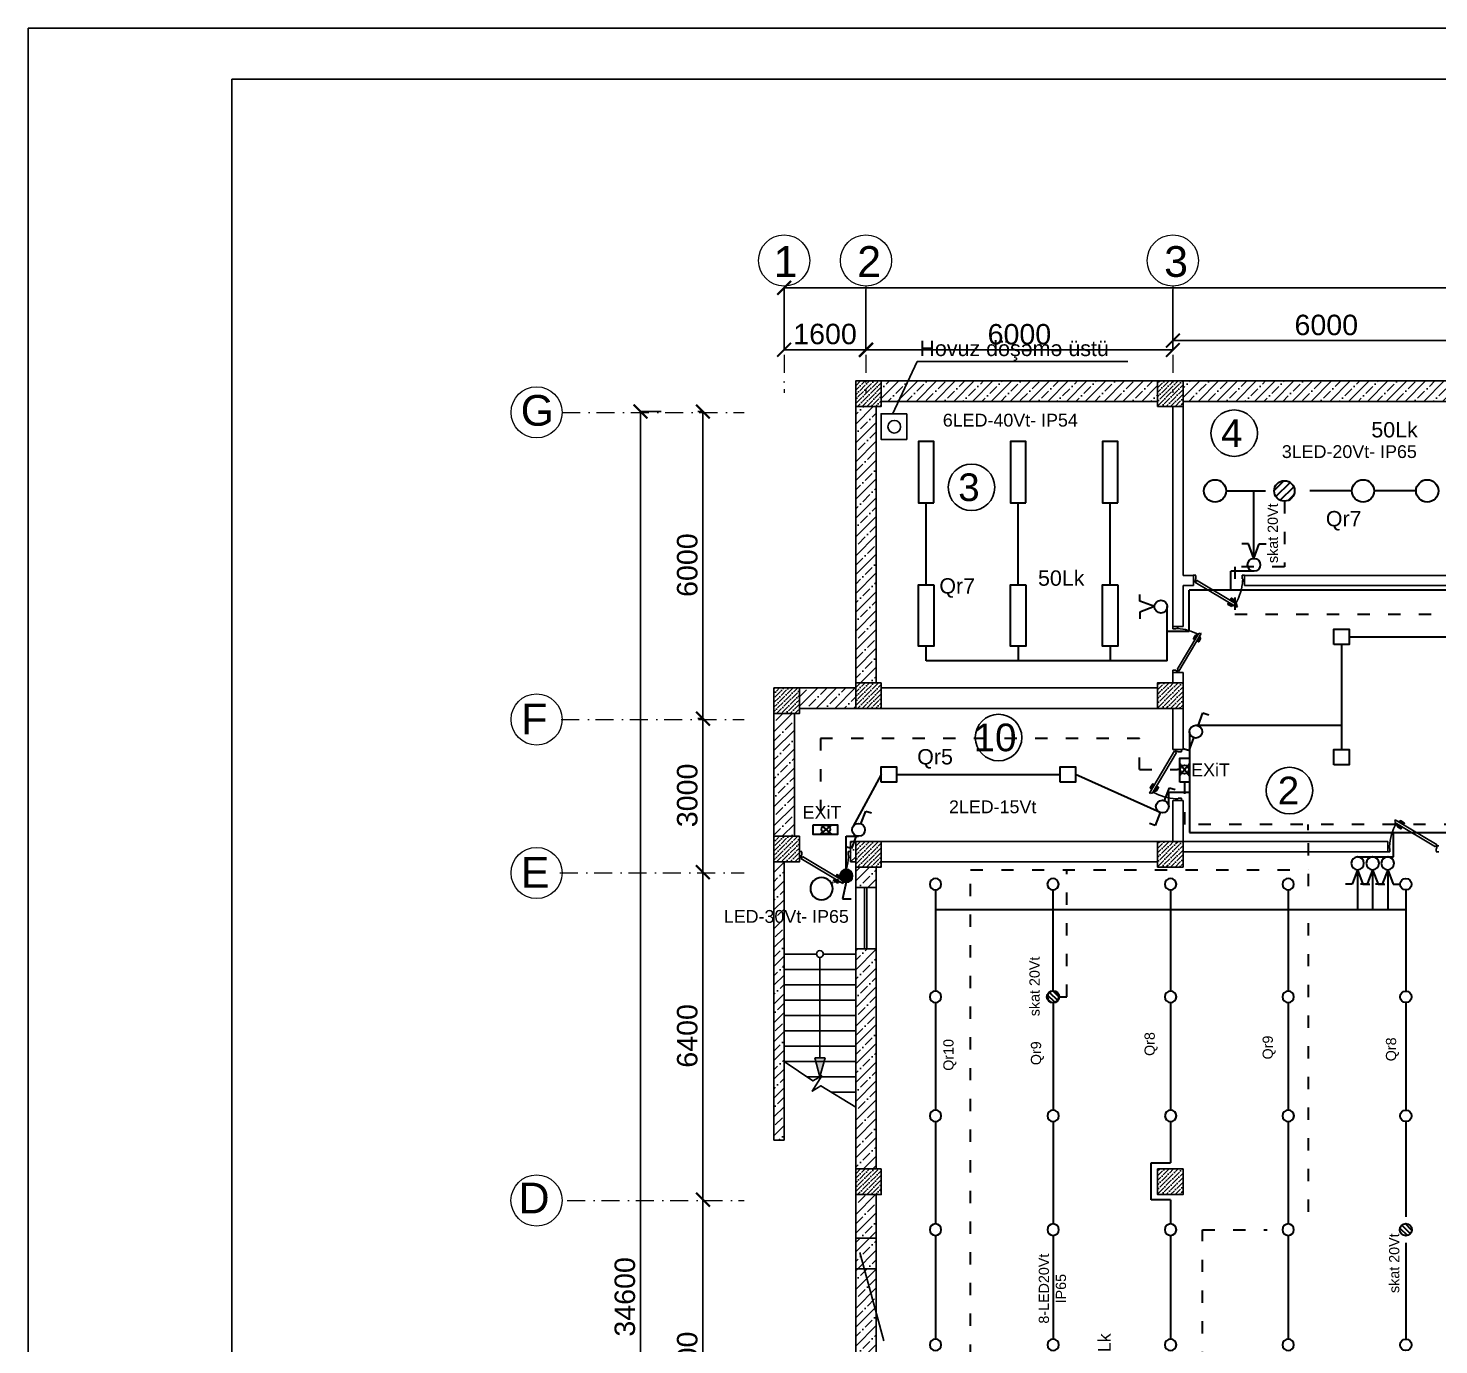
# Model space of a CAD drawing. Header units: millimetres. Extents: x 42452 to 2852333, y -419346 to 834876.
# Drawn here: x 2415634 to 2443212, y 323531 to 349259 of the extents above; entities that cross this region are included whole.
import ezdxf

# ---------------------------------------------------------------- set-up
doc = ezdxf.new("R2010")
doc.units = ezdxf.units.MM
doc.linetypes.add('ACAD_ISO03W100', pattern=[30, 12, -18])
doc.linetypes.add('Штрихпунктирная', pattern=[670.277762, 352.777767, -176.388884, 0, -141.111112])
for name, color, linetype, lineweight in [('c_dv_l x_tti-25_Ном._пера__21_Ном._пера__21', 7, 'Continuous', 30), ('Elektrika_ishiq', 5, 'Continuous', 30), ('memar', 7, 'Continuous', 25), ('вавьен_IP20', 5, 'Continuous', 30), ('вавьен_IP54', 5, 'Continuous', 30), ('выкл1_IP54', 5, 'Continuous', 30), ('Выкл2_IP20', 5, 'Continuous', 30), ('ДВЕРИ', 7, 'Continuous', 5), ('еLED_30x30_12Vt', 5, 'Continuous', 30), ('надписи', 5, 'Continuous', 30), ('НПП05-60', 5, 'Continuous', 30), ('ПВЛП2х40', 5, 'Continuous', 30), ('Соед_газа', 184, 'ACAD_ISO03W100', 30), ('Соедин', 5, 'Continuous', 30), ('Соединение', 5, 'Continuous', 30), ('спот_LED_D223mm-18Vt', 5, 'Continuous', 35), ('сув25', 5, 'Continuous', 30), ('текст_свет', 5, 'Continuous', 30)]:
    doc.layers.add(name, color=color, linetype=linetype, lineweight=lineweight)
doc.styles.add('Arial', font='arial.ttf', dxfattribs={"height": 200})
doc.styles.add('Arial-300', font='arial.ttf', dxfattribs={"height": 300})
doc.styles.add('my_own', font='arial.ttf')
doc.styles.get("Standard").update_dxf_attribs({"font": 'arial.ttf'})
doc.styles.add('СГЕНЕРИР_СТИЛЬ_1', font='arial.ttf')
doc.dimstyles.new('razmeri a-g', dxfattribs={"dimtxt": 400, "dimasz": 270, "dimexe": 1.25, "dimexo": 0.625, "dimgap": 100, "dimtad": 1, "dimdec": 0, "dimtxsty": 'Standard', "dimblk": 'ARCHTICK', "dimcen": 2.5, "dimadec": 0, "dimazin": 0, "dimtfac": 1, "dimtdec": 0, "dimtmove": 0, "dimatfit": 3, "dimfxl": 1, "dimarcsym": 0})
pattern_1 = [(45, (3114210.17, 1695700.1), (-183.847756, 183.847756), []), (45, (3114118.24, 1695792.02), (-183.847756, 183.847756), [194.999993, -64.999998, 0, -64.999998])]

# ---------------------------------------------------------------- blocks, each defined once
blk = doc.blocks.new('qapi 700')
at = {"layer": 'ДВЕРИ', "color": 251, "lineweight": 25, "true_color": 0x636466}
for p, q in [((1281620, 90086), (1281659, 90086)), ((1281620, 89997), (1281651, 89997)), ((1281651, 89997), (1281651, 90034)), ((1281651, 90034), (1281659, 90034)), ((1281659, 90034), (1281659, 90086)), ((1282368, 90010), (1281735, 89633)), ((1282395, 89980), (1281741, 89591)), ((1282382, 89987), (1282368, 90010)), ((1282420, 90086), (1282380, 90086)), ((1282380, 90034), (1282380, 90085)), ((1282388, 90034), (1282380, 90034)), ((1282388, 89991), (1282382, 89987)), ((1282388, 89997), (1282388, 90034)), ((1282420, 89997), (1282388, 89997)), ((1282420, 89997), (1282388, 89997)), ((1282395, 89980), (1282388, 89991)), ((1281812, 89685), (1281762, 89656)), ((1281776, 89665), (1281770, 89676)), ((1281775, 89698), (1281826, 89728)), ((1281792, 89676), (1281793, 89674)), ((1281835, 89712), (1281794, 89687)), ((1281814, 89681), (1281812, 89685)), ((1281836, 89725), (1281838, 89722)), ((1281733, 89605), (1281747, 89613)), ((1281741, 89591), (1281733, 89605)), ((1281747, 89613), (1281735, 89633)), ((1281762, 89656), (1281765, 89651)), ((1281785, 89617), (1281787, 89613)), ((1281787, 89613), (1281837, 89642)), ((1281802, 89622), (1281809, 89609)), ((1281820, 89629), (1281818, 89631)), ((1281872, 89650), (1281831, 89626)), ((1281831, 89604), (1281881, 89634)), ((1281837, 89642), (1281835, 89646)), ((1281884, 89645), (1281883, 89647))]:
    blk.add_line(p, q, dxfattribs=at)
for centre, radius, start, end in [((1282471, 90052), 821, 183.4077, 209.5706), ((1281783, 89684), 15.9, 120.7133, 210.7133), ((1281798, 89680), 7.94, 120.7133, 210.7133), ((1281830, 89721), 7.94, 30.7133, 120.7133), ((1281831, 89718), 7.94, 300.7133, 30.7133), ((1281823, 89617), 15.9, 210.7133, 300.7133), ((1281827, 89633), 7.94, 210.7133, 300.7133), ((1281876, 89643), 7.94, 30.7133, 120.7133), ((1281877, 89641), 7.94, 300.7133, 30.7133)]:
    blk.add_arc(centre, radius, start, end, dxfattribs=at)
blk = doc.blocks.new('_ArchTick')
at = {"color": 0, "linetype": 'ByBlock', "const_width": 0.15}
blk.add_lwpolyline([(-0.5, -0.5), (0.5, 0.5)], dxfattribs=at)
blk = doc.blocks.new('*D167')
at = {"layer": 'Defpoints', "color": 0, "lineweight": 30, "transparency": 16777216}
for p in [(2430413, 344186), (2430413, 344186), (2475613, 344186)]:
    blk.add_point(p, dxfattribs=at)
at = {"layer": 'memar', "color": 0, "lineweight": -2, "transparency": 16777216}
for p, q in [((2430413, 344187), (2430413, 344187)), ((2475613, 344186), (2430413, 344186)), ((2475613, 344187), (2475613, 344187))]:
    blk.add_line(p, q, dxfattribs=at)
at = {"layer": 'memar', "color": 0, "lineweight": -2, "transparency": 16777216, "xscale": 270, "yscale": 270, "zscale": 270, "rotation": 180}
blk.add_blockref('_ArchTick', (2430413, 344186), dxfattribs=at)
at = {"layer": 'memar', "color": 0, "lineweight": -2, "transparency": 16777216, "xscale": 270, "yscale": 270, "zscale": 270}
blk.add_blockref('_ArchTick', (2475613, 344186), dxfattribs=at)
at = {"layer": 'memar', "color": 0, "lineweight": 15, "transparency": 16777216, "insert": (2453013, 344490), "char_height": 400, "attachment_point": 5}
blk.add_mtext('45200', dxfattribs=at)
blk = doc.blocks.new('*D171')
at = {"layer": 'Defpoints', "color": 0, "lineweight": 30, "transparency": 16777216}
for p in [(2438013, 344150), (2444013, 344163), (2438013, 343154)]:
    blk.add_point(p, dxfattribs=at)
at = {"layer": 'memar', "color": 0, "lineweight": -2, "transparency": 16777216}
for p, q in [((2438013, 344150), (2438013, 343152)), ((2444013, 344162), (2444013, 343152)), ((2444013, 343154), (2438013, 343154))]:
    blk.add_line(p, q, dxfattribs=at)
at = {"layer": 'memar', "color": 0, "lineweight": -2, "transparency": 16777216, "xscale": 270, "yscale": 270, "zscale": 270, "rotation": 180}
blk.add_blockref('_ArchTick', (2438013, 343154), dxfattribs=at)
at = {"layer": 'memar', "color": 0, "lineweight": -2, "transparency": 16777216, "xscale": 270, "yscale": 270, "zscale": 270}
blk.add_blockref('_ArchTick', (2444013, 343154), dxfattribs=at)
at = {"layer": 'memar', "color": 0, "lineweight": 15, "transparency": 16777216, "insert": (2441013, 343458), "char_height": 400, "attachment_point": 5}
blk.add_mtext('6000', dxfattribs=at)
blk = doc.blocks.new('*D172')
at = {"layer": 'Defpoints', "color": 0, "lineweight": 30, "transparency": 16777216}
for p in [(2432013, 344150), (2438013, 344150), (2432013, 342971)]:
    blk.add_point(p, dxfattribs=at)
at = {"layer": 'memar', "color": 0, "lineweight": -2, "transparency": 16777216}
for p, q in [((2432013, 344150), (2432013, 342970)), ((2438013, 344150), (2438013, 342970)), ((2438013, 342971), (2432013, 342971))]:
    blk.add_line(p, q, dxfattribs=at)
at = {"layer": 'memar', "color": 0, "lineweight": -2, "transparency": 16777216, "xscale": 270, "yscale": 270, "zscale": 270, "rotation": 180}
blk.add_blockref('_ArchTick', (2432013, 342971), dxfattribs=at)
at = {"layer": 'memar', "color": 0, "lineweight": -2, "transparency": 16777216, "xscale": 270, "yscale": 270, "zscale": 270}
blk.add_blockref('_ArchTick', (2438013, 342971), dxfattribs=at)
at = {"layer": 'memar', "color": 0, "lineweight": 15, "transparency": 16777216, "insert": (2435013, 343276), "char_height": 400, "attachment_point": 5}
blk.add_mtext('6000', dxfattribs=at)
blk = doc.blocks.new('*D173')
at = {"layer": 'Defpoints', "color": 0, "lineweight": 30, "transparency": 16777216}
for p in [(2430413, 344150), (2432013, 344150), (2430413, 342977)]:
    blk.add_point(p, dxfattribs=at)
at = {"layer": 'memar', "color": 0, "lineweight": -2, "transparency": 16777216}
for p, q in [((2430413, 344150), (2430413, 342976)), ((2432013, 344150), (2432013, 342976)), ((2432013, 342977), (2430413, 342977))]:
    blk.add_line(p, q, dxfattribs=at)
at = {"layer": 'memar', "color": 0, "lineweight": -2, "transparency": 16777216, "xscale": 270, "yscale": 270, "zscale": 270, "rotation": 180}
blk.add_blockref('_ArchTick', (2430413, 342977), dxfattribs=at)
at = {"layer": 'memar', "color": 0, "lineweight": -2, "transparency": 16777216, "xscale": 270, "yscale": 270, "zscale": 270}
blk.add_blockref('_ArchTick', (2432013, 342977), dxfattribs=at)
at = {"layer": 'memar', "color": 0, "lineweight": 15, "transparency": 16777216, "insert": (2431213, 343281), "char_height": 400, "attachment_point": 5}
blk.add_mtext('1600', dxfattribs=at)
blk = doc.blocks.new('*D148')
at = {"layer": 'Defpoints', "color": 0, "lineweight": 30, "transparency": 16777216}
for p in [(2428010, 341767), (2427605, 307167), (2428010, 307167)]:
    blk.add_point(p, dxfattribs=at)
at = {"layer": 'memar', "color": 0, "lineweight": -2, "transparency": 16777216}
for p, q in [((2428009, 341767), (2427604, 341767)), ((2427605, 341767), (2427605, 307167)), ((2428009, 307167), (2427604, 307167))]:
    blk.add_line(p, q, dxfattribs=at)
at = {"layer": 'memar', "color": 0, "lineweight": -2, "transparency": 16777216, "xscale": 270, "yscale": 270, "zscale": 270}
for p, rotation in [((2427605, 341767), 90), ((2427605, 307167), 270)]:
    blk.add_blockref('_ArchTick', p, dxfattribs=dict(at, rotation=rotation))
at = {"layer": 'memar', "color": 0, "lineweight": 15, "transparency": 16777216, "insert": (2427301, 324467), "char_height": 400, "attachment_point": 5, "rotation": 90}
blk.add_mtext('34600', dxfattribs=at)
blk = doc.blocks.new('*D149')
at = {"layer": 'Defpoints', "color": 0, "lineweight": 30, "transparency": 16777216}
for p in [(2428727, 341767), (2428727, 335767), (2428825, 335767)]:
    blk.add_point(p, dxfattribs=at)
at = {"layer": 'memar', "color": 0, "lineweight": -2, "transparency": 16777216}
for p, q in [((2428728, 341767), (2428826, 341767)), ((2428825, 341767), (2428825, 335767)), ((2428728, 335767), (2428826, 335767))]:
    blk.add_line(p, q, dxfattribs=at)
at = {"layer": 'memar', "color": 0, "lineweight": -2, "transparency": 16777216, "xscale": 270, "yscale": 270, "zscale": 270}
for p, rotation in [((2428825, 341767), 90), ((2428825, 335767), 270)]:
    blk.add_blockref('_ArchTick', p, dxfattribs=dict(at, rotation=rotation))
at = {"layer": 'memar', "color": 0, "lineweight": 15, "transparency": 16777216, "insert": (2428521, 338767), "char_height": 400, "attachment_point": 5, "rotation": 90}
blk.add_mtext('6000', dxfattribs=at)
blk = doc.blocks.new('*D150')
at = {"layer": 'Defpoints', "color": 0, "lineweight": 30, "transparency": 16777216}
for p in [(2428727, 335767), (2428825, 332767), (2428825, 332767)]:
    blk.add_point(p, dxfattribs=at)
at = {"layer": 'memar', "color": 0, "lineweight": -2, "transparency": 16777216}
for p, q in [((2428728, 335767), (2428826, 335767)), ((2428825, 335767), (2428825, 332767)), ((2428826, 332767), (2428826, 332767))]:
    blk.add_line(p, q, dxfattribs=at)
at = {"layer": 'memar', "color": 0, "lineweight": -2, "transparency": 16777216, "xscale": 270, "yscale": 270, "zscale": 270}
for p, rotation in [((2428825, 335767), 90), ((2428825, 332767), 270)]:
    blk.add_blockref('_ArchTick', p, dxfattribs=dict(at, rotation=rotation))
at = {"layer": 'memar', "color": 0, "lineweight": 15, "transparency": 16777216, "insert": (2428521, 334267), "char_height": 400, "attachment_point": 5, "rotation": 90}
blk.add_mtext('3000', dxfattribs=at)
blk = doc.blocks.new('*D151')
at = {"layer": 'Defpoints', "color": 0, "lineweight": 30, "transparency": 16777216}
for p in [(2428825, 332767), (2428825, 326367), (2428825, 326367)]:
    blk.add_point(p, dxfattribs=at)
at = {"layer": 'memar', "color": 0, "lineweight": -2, "transparency": 16777216}
for p, q in [((2428825, 332767), (2428825, 326367)), ((2428826, 332767), (2428826, 332767)), ((2428826, 326367), (2428826, 326367))]:
    blk.add_line(p, q, dxfattribs=at)
at = {"layer": 'memar', "color": 0, "lineweight": -2, "transparency": 16777216, "xscale": 270, "yscale": 270, "zscale": 270}
for p, rotation in [((2428825, 332767), 90), ((2428825, 326367), 270)]:
    blk.add_blockref('_ArchTick', p, dxfattribs=dict(at, rotation=rotation))
at = {"layer": 'memar', "color": 0, "lineweight": 15, "transparency": 16777216, "insert": (2428521, 329567), "char_height": 400, "attachment_point": 5, "rotation": 90}
blk.add_mtext('6400', dxfattribs=at)
blk = doc.blocks.new('*D152')
at = {"layer": 'Defpoints', "color": 0, "lineweight": 30, "transparency": 16777216}
for p in [(2428825, 326367), (2428352, 319967), (2428825, 319967)]:
    blk.add_point(p, dxfattribs=at)
at = {"layer": 'memar', "color": 0, "lineweight": -2, "transparency": 16777216}
for p, q in [((2428825, 326367), (2428825, 319967)), ((2428826, 326367), (2428826, 326367)), ((2428353, 319967), (2428826, 319967))]:
    blk.add_line(p, q, dxfattribs=at)
at = {"layer": 'memar', "color": 0, "lineweight": -2, "transparency": 16777216, "xscale": 270, "yscale": 270, "zscale": 270}
for p, rotation in [((2428825, 326367), 90), ((2428825, 319967), 270)]:
    blk.add_blockref('_ArchTick', p, dxfattribs=dict(at, rotation=rotation))
at = {"layer": 'memar', "color": 0, "lineweight": 15, "transparency": 16777216, "insert": (2428521, 323167), "char_height": 400, "attachment_point": 5, "rotation": 90}
blk.add_mtext('6400', dxfattribs=at)
blk = doc.blocks.new('НПП05-60')
at = {"layer": 'НПП05-60'}
blk.add_circle((0, 0), 218, dxfattribs=at)
blk = doc.blocks.new('выкл2_IP20')
at = {"layer": 'Выкл2_IP20'}
for p, q in [((-105, 409), (-239, 409)), ((0, 125), (-105, 409)), ((0, 125), (105, 409)), ((105, 409), (239, 409))]:
    blk.add_line(p, q, dxfattribs=at)
blk.add_circle((0, 0), 125, dxfattribs=at)
blk = doc.blocks.new('LED 18Vt_qaza')
at = {"layer": 'Elektrika_ishiq'}
h = blk.add_hatch(dxfattribs=at)
h.set_pattern_fill('ANSI31', color=256, scale=35)
h.set_pattern_definition([(45, (-81120.91, -35049.79), (-78.57724, 78.57724), [])])
h.paths.add_polyline_path([(-200, 0, 1), (200, 0, 1)])
blk.add_circle((0, 0), 200, dxfattribs=at)
blk = doc.blocks.new('LED_30x30_12Vt')
at = {"layer": 'Соединение', "color": 5, "ltscale": 0.01}
blk.add_lwpolyline([(-30, 30), (0, 30), (0, 0), (-30, 0)], close=True, dxfattribs=at)
blk = doc.blocks.new('вавьен_IP20')
at = {"layer": 'вавьен_IP54'}
for p, q in [((44, 117), (140, 367)), ((140, 367), (252, 332)), ((-44, -117), (-140, -367)), ((-140, -367), (-252, -332))]:
    blk.add_line(p, q, dxfattribs=at)
blk.add_circle((0, 0), 125, dxfattribs=at)
blk = doc.blocks.new('выкл1_IP54')
at = {"layer": 'выкл1_IP54'}
blk.add_hatch(color=256, dxfattribs=at).paths.add_polyline_path([(125, 0, 1), (-125, 0, 1)])
for p, q in [((0, 125), (-70, 447)), ((-70, 447), (99, 447))]:
    blk.add_line(p, q, dxfattribs=at)
blk.add_circle((0, 0), 125, dxfattribs=at)
blk = doc.blocks.new('ПВЛП2х40')
at = {"layer": 'ПВЛП2х40'}
blk.add_lwpolyline([(-600, 0), (600, 0), (600, 300), (-600, 300)], close=True, dxfattribs=at)
blk = doc.blocks.new('сув25')
at = {"layer": 'сув25', "lineweight": 35}
for p, q in [((106, -90), (-117, 100)), ((-117, -90), (122, 100))]:
    blk.add_line(p, q, dxfattribs=at)
blk.add_lwpolyline([(247, -90), (-227, -90), (-227, 100), (247, 100)], close=True, dxfattribs=at)
blk.add_circle((0, 0), 84.8, dxfattribs=at)
blk = doc.blocks.new('спот_LED_D223mm-18Vt_İP54')
at = {"layer": 'спот_LED_D223mm-18Vt'}
blk.add_circle((0, 0), 112, dxfattribs=at)

msp = doc.modelspace()

# ---------------------------------------------------------------- hatches: boundary and pattern name
at = {"layer": 'memar', "lineweight": 25}
h = msp.add_hatch(dxfattribs=at)
h.set_pattern_fill('ANSI36', color=256, scale=500)
h.set_pattern_definition([(45, (838844.71, 2624780.97), (33.1456304, 121.533978), [156.25, -31.25, 0, -31.25])])
h.paths.add_polyline_path([(2431813.10981, 342367.30801), (2431813.10981, 341867.30801), (2432313.10981, 341867.30801), (2432313.10981, 342367.30801)])
at = {"layer": 'memar', "linetype": 'Continuous', "lineweight": 25, "true_color": 0x000000}
h = msp.add_hatch(dxfattribs=at)
h.set_pattern_fill('ЖЕЛЕЗОБЕТОН', color=18, style=0, pattern_type=2)
h.set_pattern_definition(pattern_1)
h.paths.add_polyline_path([(2432313.10981, 341967.30801), (2432313.10981, 342367.30801), (2437713.30474, 342367.30801), (2437713.30474, 341967.30801)])
at = {"layer": 'memar', "lineweight": 25}
h = msp.add_hatch(dxfattribs=at)
h.set_pattern_fill('ANSI36', color=256, scale=500)
h.set_pattern_definition([(45, (832944.517, 2624780.97), (33.1456304, 121.533978), [156.25, -31.25, 0, -31.25])])
h.paths.add_polyline_path([(2437713.30474, 342367.30801), (2437713.30474, 341867.30801), (2438213.30474, 341867.30801), (2438213.30474, 342367.30801)])
at = {"layer": 'memar', "linetype": 'Continuous', "lineweight": 25, "true_color": 0x000000}
h = msp.add_hatch(dxfattribs=at)
h.set_pattern_fill('ЖЕЛЕЗОБЕТОН', color=18, style=0, pattern_type=2)
h.set_pattern_definition(pattern_1)
h.paths.add_polyline_path([(2438213.30474, 341967.30801), (2438213.30474, 342367.30801), (2443763.10981, 342367.30801), (2443763.10981, 341967.30801)])
h = msp.add_hatch(dxfattribs=at)
h.set_pattern_fill('ЖЕЛЕЗОБЕТОН', color=18, style=0, pattern_type=2)
h.set_pattern_definition(pattern_1)
h.paths.add_polyline_path([(2432213.30474, 336467.30232), (2431813.30474, 336467.30232), (2431813.30474, 341867.30801), (2432213.30474, 341867.30801)])
at = {"layer": 'memar', "lineweight": 25}
h = msp.add_hatch(dxfattribs=at)
h.set_pattern_fill('ANSI36', color=256, scale=500)
h.set_pattern_definition([(45, (838844.517, 2618880.966), (33.1456304, 121.533978), [156.25, -31.25, 0, -31.25])])
h.paths.add_polyline_path([(2431813.30474, 336467.30232), (2431813.30474, 335967.30232), (2432313.30474, 335967.30232), (2432313.30474, 336467.30232)])
h = msp.add_hatch(dxfattribs=at)
h.set_pattern_fill('ANSI36', color=256, scale=500)
h.set_pattern_definition([(45, (832944.517, 2618880.966), (33.1456304, 121.533978), [156.25, -31.25, 0, -31.25])])
h.paths.add_polyline_path([(2437713.30474, 336467.30232), (2437713.30474, 335967.30232), (2438213.30474, 335967.30232), (2438213.30474, 336467.30232)])
h = msp.add_hatch(dxfattribs=at)
h.set_pattern_fill('ANSI36', color=256, scale=500)
h.set_pattern_definition([(45, (840444.517, 2618780.966), (33.1456304, 121.533978), [156.25, -31.25, 0, -31.25])])
h.paths.add_polyline_path([(2430213.30474, 336367.30232), (2430213.30474, 335867.30232), (2430713.30474, 335867.30232), (2430713.30474, 336367.30232)])
at = {"layer": 'memar', "linetype": 'Continuous', "lineweight": 25, "true_color": 0x000000}
h = msp.add_hatch(dxfattribs=at)
h.set_pattern_fill('ЖЕЛЕЗОБЕТОН', color=18, style=0, pattern_type=2)
h.set_pattern_definition(pattern_1)
h.paths.add_polyline_path([(2430713.10981, 335967.30232), (2430713.10981, 336367.30232), (2431813.28611, 336367.30232), (2431813.28611, 335967.30232)])
h = msp.add_hatch(dxfattribs=at)
h.set_pattern_fill('ЖЕЛЕЗОБЕТОН', color=18, style=0, pattern_type=2)
h.set_pattern_definition(pattern_1)
h.paths.add_polyline_path([(2430613.10996, 333467.30232), (2430213.30474, 333467.30232), (2430213.30474, 335867.30232), (2430613.10996, 335867.30232)])
at = {"layer": 'memar', "lineweight": 25}
h = msp.add_hatch(dxfattribs=at)
h.set_pattern_fill('ANSI36', color=256, scale=500)
h.set_pattern_definition([(45, (840444.517, 2615880.966), (33.1456304, 121.533978), [156.25, -31.25, 0, -31.25])])
h.paths.add_polyline_path([(2430213.30474, 333467.30232), (2430213.30474, 332967.30232), (2430713.30474, 332967.30232), (2430713.30474, 333467.30232)])
at = {"layer": 'memar', "linetype": 'Continuous', "lineweight": 25, "true_color": 0x000000}
h = msp.add_hatch(dxfattribs=at)
h.set_pattern_fill('ЖЕЛЕЗОБЕТОН', color=18, style=0, pattern_type=2)
h.set_pattern_definition(pattern_1)
h.paths.add_polyline_path([(2431813.10981, 332967.30232), (2431713.30474, 332967.30232), (2431713.30474, 333082.30232), (2431713.30474, 333367.30232), (2431813.10981, 333367.30232)])
at = {"layer": 'memar', "lineweight": 25}
h = msp.add_hatch(dxfattribs=at)
h.set_pattern_fill('ANSI36', color=256, scale=500)
h.set_pattern_definition([(45, (838844.517, 2615780.966), (33.1456304, 121.533978), [156.25, -31.25, 0, -31.25])])
h.paths.add_polyline_path([(2431813.30474, 333367.30232), (2431813.30474, 332867.30232), (2432313.30474, 332867.30232), (2432313.30474, 333367.30232)])
h = msp.add_hatch(dxfattribs=at)
h.set_pattern_fill('ANSI36', color=256, scale=500)
h.set_pattern_definition([(45, (832944.71, 2615780.966), (33.1456304, 121.533978), [156.25, -31.25, 0, -31.25])])
h.paths.add_polyline_path([(2437713.10981, 333367.30232), (2437713.10981, 332867.30232), (2438213.10981, 332867.30232), (2438213.10981, 333367.30232)])
at = {"layer": 'memar', "linetype": 'Continuous', "lineweight": 25, "true_color": 0x000000}
h = msp.add_hatch(dxfattribs=at)
h.set_pattern_fill('ЖЕЛЕЗОБЕТОН', color=18, style=0, pattern_type=2)
h.set_pattern_definition([(45, (3159610.54, 1695700.1), (-183.847756, 183.847756), []), (45, (3159518.61, 1695792.02), (-183.847756, 183.847756), [194.999993, -64.999998, 0, -64.999998])])
h.paths.add_polyline_path([(2430213.10996, 332967.30232), (2430413.10996, 332967.30232), (2430413.10996, 327527.30232), (2430213.10996, 327527.30232)])
h = msp.add_hatch(dxfattribs=at)
h.set_pattern_fill('ЖЕЛЕЗОБЕТОН', color=18, style=0, pattern_type=2)
h.set_pattern_definition([(45, (3114210.17, 1695600.1), (-183.847756, 183.847756), []), (45, (3114118.24, 1695692.02), (-183.847756, 183.847756), [194.999993, -64.999998, 0, -64.999998])])
h.paths.add_polyline_path([(2431813.10996, 332867.30232), (2432213.10996, 332867.30232), (2432213.10996, 332467.30232), (2431983.10996, 332467.30232), (2431933.10996, 332467.30232), (2431813.10996, 332467.30232)])
h = msp.add_hatch(dxfattribs=at)
h.set_pattern_fill('ЖЕЛЕЗОБЕТОН', color=18, style=0, pattern_type=2)
h.set_pattern_definition(pattern_1)
h.paths.add_polyline_path([(2432213.10996, 326967.30232), (2431813.10996, 326967.30232), (2431813.10996, 331267.30232), (2431933.10996, 331267.30232), (2431983.10996, 331267.30232), (2432213.10996, 331267.30232)])
msp.add_hatch(color=18, dxfattribs=at).paths.add_polyline_path([(2431113.10981, 328767.30232), (2431213.10981, 329140.50732), (2431013.10981, 329140.50732)])
at = {"layer": 'memar', "lineweight": 25}
h = msp.add_hatch(dxfattribs=at)
h.set_pattern_fill('ANSI36', color=256, scale=500)
h.set_pattern_definition([(45, (838844.71, 2609380.966), (33.1456304, 121.533978), [156.25, -31.25, 0, -31.25])])
h.paths.add_polyline_path([(2431813.10996, 326967.30232), (2431813.10996, 326467.30232), (2432313.10996, 326467.30232), (2432313.10996, 326967.30232)])
h = msp.add_hatch(dxfattribs=at)
h.set_pattern_fill('ANSI36', color=256, scale=500)
h.set_pattern_definition([(45, (832944.71, 2609380.966), (33.1456304, 121.533978), [156.25, -31.25, 0, -31.25])])
h.paths.add_polyline_path([(2437713.10981, 326967.30232), (2437713.10981, 326467.30232), (2438213.10981, 326467.30232), (2438213.10981, 326967.30232)])
at = {"layer": 'memar', "linetype": 'Continuous', "lineweight": 25, "true_color": 0x000000}
h = msp.add_hatch(dxfattribs=at)
h.set_pattern_fill('ЖЕЛЕЗОБЕТОН', color=18, style=0, pattern_type=2)
h.set_pattern_definition(pattern_1)
h.paths.add_polyline_path([(2432213.10996, 320567.30232), (2431813.10996, 320567.30232), (2431813.10996, 326467.30232), (2432213.10996, 326467.30232)])

# ---------------------------------------------------------------- linework, layer by layer
at = {"layer": 'c_dv_l x_tti-25_Ном._пера__21_Ном._пера__21', "linetype": 'Continuous', "lineweight": 25, "flags": 128}
for points in [[(2415634.38163, 349258.97477), (2499241.93363, 349258.97477), (2499241.93363, 290136.49157), (2415634.38163, 290136.49157)], [(2419615.69363, 348263.64677), (2498246.60563, 348263.64677), (2498246.60563, 291131.81957), (2419615.69363, 291131.81957)]]:
    msp.add_lwpolyline(points, close=True, dxfattribs=at)
at = {"layer": 'memar', "color": 18, "lineweight": 25, "true_color": 0x000000}
for p, q in [((2433017.16649, 342743.64128), (2432531.58334, 341715.5931)), ((2433017.16649, 342743.64128), (2437132.62562, 342743.64128)), ((2432363.26125, 323606.87958), (2431893.74193, 325336.23802))]:
    msp.add_line(p, q, dxfattribs=at)
at = {"layer": 'memar', "linetype": 'Штрихпунктирная', "lineweight": 15}
for p, q in [((2426073.4413, 341752.80424), (2429629.47386, 341752.80424)), ((2426056.14553, 335752.79855), (2429629.47386, 335752.79855)), ((2426029.03362, 332752.79855), (2429629.47386, 332752.79855)), ((2426171.04703, 326352.79855), (2429629.47386, 326352.79855))]:
    msp.add_line(p, q, dxfattribs=at)
at = {"layer": 'memar', "color": 0, "lineweight": 25}
for p, q in [((2438413.49952, 338367.30232), (2438413.49952, 338567.30232)), ((2439413.49952, 338367.30232), (2439413.49952, 338567.30232)), ((2438013.49952, 337566.98203), (2438013.49952, 337603.98203)), ((2438098.49952, 337566.98203), (2438013.49952, 337566.98203)), ((2438213.49952, 337566.98203), (2438098.49952, 337566.98203)), ((2438213.49952, 337566.98203), (2438213.49952, 337603.98203)), ((2438013.49952, 336666.98203), (2438013.49952, 336629.98203)), ((2438098.49952, 336666.98203), (2438013.49952, 336666.98203)), ((2438213.49952, 336666.98203), (2438098.49952, 336666.98203)), ((2438213.49952, 336666.98203), (2438213.49952, 336629.98203)), ((2438213.49952, 335167.09338), (2438013.49952, 335167.09338)), ((2438213.49952, 334167.09338), (2438013.49952, 334167.09338)), ((2432203.02801, 325611.49457), (2431803.02801, 325611.49457)), ((2432213.30474, 325012.68511), (2431813.30474, 325012.68511))]:
    msp.add_line(p, q, dxfattribs=at)
at = {"layer": 'memar', "linetype": 'Continuous', "lineweight": 25}
for p, q in [((2430413.10981, 331167.30232), (2431047.31, 331167.30232)), ((2431113.10981, 331101.50251), (2431113.10981, 329140.50732)), ((2431178.90963, 331167.30232), (2431813.10981, 331167.30232)), ((2430413.10981, 330867.30232), (2431813.10981, 330867.30232)), ((2430413.10981, 330567.30232), (2431813.10981, 330567.30232)), ((2430413.10981, 330267.30232), (2431813.10981, 330267.30232)), ((2430413.10981, 329967.30232), (2431813.10981, 329967.30232)), ((2430413.10981, 329667.30232), (2431813.10981, 329667.30232)), ((2430413.10981, 329367.30232), (2431813.10981, 329367.30232)), ((2430413.10981, 329067.30232), (2431813.10981, 329067.30232)), ((2431113.10981, 328767.30232), (2431013.10981, 329140.50732)), ((2431013.10981, 329140.50732), (2431213.10981, 329140.50732)), ((2431113.10981, 328767.30232), (2431213.10981, 329140.50732)), ((2430856.08482, 328767.30232), (2431113.21603, 328767.30232)), ((2431135.42498, 328767.30232), (2431813.10981, 328767.30232)), ((2431332.48546, 328467.30232), (2431813.10981, 328467.30232))]:
    msp.add_line(p, q, dxfattribs=at)
at = {"layer": 'memar', "linetype": 'Штрихпунктирная', "lineweight": 15, "flags": 128}
for points in [[(2430413.10996, 344219.44934), (2430413.10996, 342134.0349)], [(2432013.10996, 344219.44934), (2432013.10996, 342134.0349)], [(2438013.10996, 344219.44934), (2438013.10996, 342134.0349)]]:
    msp.add_lwpolyline(points, dxfattribs=at)
at = {"layer": 'memar', "color": 3, "lineweight": 25}
for points in [[(2432313.10981, 342367.30801), (2431813.10981, 342367.30801), (2431813.10981, 341867.30801), (2432313.10981, 341867.30801)], [(2438213.30474, 342367.30801), (2437713.30474, 342367.30801), (2437713.30474, 341867.30801), (2438213.30474, 341867.30801)], [(2432313.30474, 336467.30232), (2431813.30474, 336467.30232), (2431813.30474, 335967.30232), (2432313.30474, 335967.30232)], [(2438213.30474, 336467.30232), (2437713.30474, 336467.30232), (2437713.30474, 335967.30232), (2438213.30474, 335967.30232)], [(2430713.30474, 336367.30232), (2430213.30474, 336367.30232), (2430213.30474, 335867.30232), (2430713.30474, 335867.30232)], [(2430713.30474, 333467.30232), (2430213.30474, 333467.30232), (2430213.30474, 332967.30232), (2430713.30474, 332967.30232)], [(2432313.30474, 333367.30232), (2431813.30474, 333367.30232), (2431813.30474, 332867.30232), (2432313.30474, 332867.30232)], [(2438213.10981, 333367.30232), (2437713.10981, 333367.30232), (2437713.10981, 332867.30232), (2438213.10981, 332867.30232)], [(2432313.10996, 326967.30232), (2431813.10996, 326967.30232), (2431813.10996, 326467.30232), (2432313.10996, 326467.30232)], [(2438213.10981, 326967.30232), (2437713.10981, 326967.30232), (2437713.10981, 326467.30232), (2438213.10981, 326467.30232)]]:
    msp.add_lwpolyline(points, close=True, dxfattribs=at)
at = {"layer": 'memar', "color": 0, "lineweight": 25}
for points in [[(2432313.10981, 342367.30801), (2473713.10981, 342367.30801)], [(2437713.30474, 341967.30801), (2432313.10981, 341967.30801)], [(2443713.30474, 341967.30801), (2438213.30474, 341967.30801)], [(2431813.30474, 336467.30232), (2431813.30474, 341867.30801)], [(2432213.30474, 341867.30801), (2432213.30474, 336467.30232)], [(2438013.49952, 337566.98204), (2438013.49952, 341867.30801)], [(2438213.49952, 341867.30801), (2438213.49952, 338567.30232)], [(2438213.49952, 338567.30232), (2438413.49952, 338567.30232)], [(2439413.49952, 338567.30232), (2443813.30474, 338567.30232)], [(2438213.49952, 338367.30232), (2438213.49952, 337566.98204)], [(2438413.49952, 338367.30232), (2438213.49952, 338367.30232)], [(2444413.30474, 338367.30232), (2439413.49952, 338367.30232)], [(2438013.49952, 336467.30232), (2438013.49952, 336666.98201)], [(2438213.49952, 336666.98201), (2438213.49952, 336467.30232)], [(2430713.30474, 336367.30232), (2431813.28611, 336367.30232)], [(2432313.48104, 336367.30232), (2437713.30474, 336367.30232)], [(2431813.30474, 335967.30232), (2430713.10981, 335967.30232)], [(2437763.30474, 335967.30232), (2432313.48104, 335967.30232)], [(2438013.49952, 335167.09338), (2438013.49952, 335967.30232)], [(2438213.49952, 335967.30232), (2438213.49952, 335167.09338)], [(2430213.30474, 333467.30232), (2430213.30474, 335867.30232)], [(2430613.10996, 335867.30232), (2430613.10996, 333467.30232)], [(2438013.49952, 333367.30232), (2438013.49952, 334167.09338)], [(2438213.49952, 334167.09338), (2438213.49952, 333367.30232)], [(2431713.30474, 333367.30232), (2431813.30474, 333367.30232)], [(2431713.30474, 333367.30232), (2431713.30474, 332967.30232)], [(2442213.54089, 333367.30232), (2442213.54089, 333167.30232)], [(2430213.10996, 327527.30232), (2430213.10996, 332967.30232)], [(2430413.10996, 332967.30232), (2430413.10996, 327527.30232)], [(2431813.10981, 332967.30232), (2431713.30474, 332967.30232)], [(2430413.10996, 327527.30232), (2430213.10996, 327527.30232)]]:
    msp.add_lwpolyline(points, dxfattribs=at)
for points in [[(2432810.00685, 341723.84541), (2432310.00685, 341723.84541), (2432310.00685, 341223.84541), (2432810.00685, 341223.84541)], [(2431813.10996, 332467.30232), (2431813.10996, 331267.30232), (2432213.10996, 331267.30232), (2432213.10996, 332467.30232)]]:
    msp.add_lwpolyline(points, close=True, dxfattribs=at)
at = {"layer": 'memar', "color": 0, "lineweight": 25, "flags": 128}
for points in [[(2432313.30474, 333367.30232), (2437813.30474, 333367.30232)], [(2438013.30474, 333367.30232), (2442213.54089, 333367.30232)], [(2442213.54089, 333167.30232), (2438213.10981, 333167.30232)], [(2431813.10996, 332467.30232), (2431813.10996, 332867.30232)], [(2432213.10996, 332867.30232), (2432213.10996, 332467.30232)], [(2437713.10981, 332967.30232), (2432313.10981, 332967.30232)], [(2431813.10996, 307767.30232), (2431813.10996, 331267.30232)], [(2432213.10996, 331267.30232), (2432213.10996, 326967.30232)], [(2432213.10996, 326467.30232), (2432213.10996, 320567.30232)]]:
    msp.add_lwpolyline(points, dxfattribs=at)
at = {"layer": 'memar', "color": 146, "lineweight": 25, "true_color": 0x105689}
msp.add_lwpolyline([(2431981.97255, 331267.30232), (2432031.97255, 331267.30232), (2432031.97255, 332467.30232), (2431981.97255, 332467.30232)], close=True, dxfattribs=at)
at = {"layer": 'memar', "lineweight": 25}
msp.add_lwpolyline([(2430413.10981, 329067.30232), (2430975.17659, 328686.64872), (2431147.8461, 328787.53596), (2430963.36127, 328487.01556), (2431127.83262, 328592.93554), (2431813.10981, 328172.25446)], dxfattribs=at)
at = {"layer": 'memar', "linetype": 'Continuous', "lineweight": 15}
for centre in [(2430413.10955, 344719.44935), (2432013.10955, 344719.44935), (2438013.10955, 344719.44935), (2425573.44288, 341751.5487), (2425573.44288, 335751.54301), (2425573.44288, 332751.54301), (2425573.24795, 326351.54301)]:
    msp.add_circle(centre, 500, dxfattribs=at)
at = {"layer": 'memar', "color": 0, "lineweight": 25}
for centre, radius in [((2439212.61645, 341346.25999), 454.87332), ((2432566.90661, 341470.1165), 124.22794), ((2434076.32066, 340287.18627), 454.87332), ((2434605.28881, 335397.80621), 454.87332), ((2440292.56718, 334361.71381), 454.87332)]:
    msp.add_circle(centre, radius, dxfattribs=at)
at = {"layer": 'memar', "linetype": 'Continuous', "lineweight": 25}
msp.add_circle((2431113.10981, 331167.30232), 65.79981, dxfattribs=at)
at = {"layer": 'Соед_газа', "ltscale": 20}
for p, q in [((2440193.64687, 340017.30517), (2440193.64687, 338735.96565)), ((2440193.64687, 338735.96565), (2439224.87535, 338735.96565)), ((2439224.87535, 338735.96565), (2439224.87535, 337811.78641)), ((2439224.87535, 337811.78641), (2443554.84311, 337811.78641)), ((2437361.77784, 335381.22663), (2431123.14159, 335381.22663)), ((2431123.14159, 335381.22663), (2431123.14159, 333694.18939)), ((2437361.77784, 334770.48287), (2437361.77784, 335381.22663)), ((2437361.77784, 334770.48287), (2438100.76909, 334770.48287)), ((2438150.27393, 334770.48287), (2438100.76909, 334770.48287)), ((2438245.5236, 333696.70747), (2438245.5236, 334523.27103)), ((2443554.84311, 333696.70747), (2438245.5236, 333696.70747)), ((2440661.49584, 333584.93965), (2440661.49584, 333696.70747)), ((2440661.49584, 333333.58771), (2440661.49584, 332413.72101)), ((2434059.90655, 332812.11658), (2440661.49584, 332812.11658)), ((2434059.90655, 310699.50176), (2434059.90655, 332812.11658)), ((2435942.15678, 330330.50179), (2435942.15678, 332812.11658)), ((2440661.49584, 331767.35315), (2440661.49584, 325780.50176)), ((2435790.12344, 330330.50179), (2435942.15678, 330330.50179)), ((2438591.14284, 314753.50176), (2438591.14284, 325780.50176)), ((2438591.14284, 325780.50176), (2439855.13408, 325780.50176))]:
    msp.add_line(p, q, dxfattribs=at)
at = {"layer": 'Соед_газа'}
msp.add_line((2431335.37356, 332550.15851), (2431511.88918, 332647.25837), dxfattribs=at)
at = {"layer": 'Соедин'}
for p, q in [((2442768.62122, 340217.30517), (2441949.48164, 340217.30517)), ((2441462.93351, 337367.30232), (2444962.93351, 337367.30232)), ((2432612.93351, 334676.08356), (2435812.93351, 334676.08356))]:
    msp.add_line(p, q, dxfattribs=at)
at = {"layer": 'Соединение'}
for p, q in [((2439055.8957, 340217.30517), (2439821.42693, 340217.30517)), ((2439598.09191, 338897.51112), (2439598.09191, 340217.30517)), ((2441513.31445, 340217.30517), (2440692.48405, 340217.30517)), ((2433187.54366, 338381.75553), (2433187.54366, 339981.75553)), ((2434987.54366, 338381.75553), (2434987.54366, 339981.75553)), ((2436787.54366, 338381.75553), (2436787.54366, 339981.75553)), ((2439600.22308, 338647.52929), (2439145.09126, 338647.33601)), ((2439145.09126, 338277.98753), (2439145.09126, 338647.33601)), ((2458067.71103, 338277.98753), (2438332.85484, 338277.98753)), ((2438332.85484, 337468.08987), (2438332.85484, 338277.98753)), ((2437903.53462, 336896.66013), (2437903.53462, 337955.21556)), ((2438332.85484, 337468.08987), (2437903.53462, 337468.08987)), ((2433187.54366, 336896.66013), (2433187.54366, 337181.75553)), ((2434987.54366, 337181.75553), (2434987.54366, 336896.66013)), ((2436787.54366, 337181.75553), (2436787.54366, 336896.66013)), ((2441312.93351, 337217.30232), (2441312.93351, 335164.66391)), ((2437903.53462, 336896.66013), (2433187.54366, 336896.66013)), ((2438462.35768, 335636.98633), (2441312.93351, 335636.98633)), ((2438337.35768, 335511.98633), (2438337.35768, 333542.92621)), ((2432312.93351, 334676.08356), (2431758.15497, 333654.16628)), ((2437765.6532, 333931.14355), (2436112.93351, 334676.08356)), ((2437932.81731, 334048.81763), (2437932.81731, 334333.31117)), ((2437932.81731, 334333.31117), (2438337.35768, 334333.31117)), ((2431627.46483, 332819.87422), (2431627.46483, 333469.52785)), ((2431627.46483, 333469.52785), (2431868.01059, 333469.52785)), ((2438337.35768, 333542.92621), (2441275.21886, 333542.92621)), ((2441201.54033, 333542.92621), (2443712.73859, 333542.92621)), ((2442325.5937, 333065.26282), (2442325.5937, 333542.92621)), ((2441624.85187, 333065.26282), (2442325.5937, 333065.26282)), ((2441624.85187, 332815.26282), (2441624.85187, 332030.17085)), ((2441919.05831, 332815.26282), (2441919.05831, 332030.17085)), ((2442213.26474, 332815.26282), (2442213.26474, 332030.17085)), ((2433374.09295, 332419.00179), (2433374.09295, 330442.00179)), ((2435671.14041, 330442.00179), (2435670.18786, 332419.00179)), ((2437970.09295, 332419.00179), (2437970.09295, 330442.00179)), ((2440270.09295, 332419.00179), (2440270.09295, 330442.00179)), ((2442568.09295, 332419.00179), (2442568.09295, 330442.00179)), ((2442568.09295, 332030.17085), (2433374.09295, 332030.17085)), ((2433374.09295, 330219.00179), (2433373.61668, 328117.00176)), ((2435672.09295, 330219.00179), (2435671.61668, 328117.00176)), ((2437970.09295, 330219.00179), (2437969.61668, 328117.00176)), ((2440270.09295, 330219.00179), (2440269.61668, 328117.00176)), ((2442568.09295, 330219.00179), (2442567.61668, 328117.00176)), ((2433373.61668, 327894.00176), (2433374.09295, 325892.00176)), ((2435671.61668, 327894.00176), (2435672.09295, 325892.00176)), ((2437969.61668, 327894.00176), (2437969.7937, 327085.78407)), ((2440269.61668, 327894.00176), (2440270.09295, 325892.00176)), ((2442567.61668, 327894.00176), (2442568.05951, 326032.57936)), ((2437969.99555, 326362.85964), (2437970.09295, 325892.00176)), ((2433374.09295, 325669.00176), (2433374.09295, 323642.00176)), ((2435672.09295, 325669.00176), (2435672.09295, 323642.00176)), ((2437970.09295, 325669.00176), (2437969.14041, 323642.00176)), ((2440270.09295, 325669.00176), (2440270.09295, 323642.00176)), ((2442568.09295, 325522.2215), (2442568.09295, 323642.00176))]:
    msp.add_line(p, q, dxfattribs=at)
at = {"layer": 'Соединение', "color": 5}
for p, q in [((2437588.56658, 327085.69337), (2437969.7937, 327085.78407)), ((2437588.56658, 326362.85964), (2437588.56658, 327085.69337)), ((2437969.99555, 326362.85964), (2437588.56658, 326362.85964))]:
    msp.add_line(p, q, dxfattribs=at)

# ---------------------------------------------------------------- block references
at = {"layer": 'Elektrika_ishiq', "rotation": 180}
msp.add_blockref('LED 18Vt_qaza', (2440193.64687, 340217.30517), dxfattribs=at)
at = {"layer": 'memar', "lineweight": 25}
for p, xscale, yscale, zscale in [((4047837.08658, 225510.59196), -1.254989851174976, 1.254989851174976, 1.254989851174976), ((4044032.42021, 219836.49251), -1.258032501490013, 1.258032501490013, 1.258032501490013)]:
    msp.add_blockref('qapi 700', p, dxfattribs=dict(at, xscale=xscale, yscale=yscale, zscale=zscale))
for p, xscale, yscale, zscale, rotation in [((2539075.6, 1775340.79229), -1.121843277023546, 1.121843277023546, 1.121843277023546, 90), ((2324850.01038, -1278158.44809), -1.258032501490013, 1.258032501490013, 1.258032501490013, 270), ((836910.4287, 446004.64238), -1.252554723711145, 1.252554723711145, 1.252554723711145, 180)]:
    msp.add_blockref('qapi 700', p, dxfattribs=dict(at, xscale=xscale, yscale=yscale, zscale=zscale, rotation=rotation))
at = {"layer": 'вавьен_IP20', "rotation": 180}
for p in [(2438462.35768, 335511.98633), (2437807.81731, 334048.81763), (2431868.01059, 333594.52785)]:
    msp.add_blockref('вавьен_IP20', p, dxfattribs=at)
at = {"layer": 'выкл1_IP54', "xscale": -1, "rotation": 180}
msp.add_blockref('выкл1_IP54', (2431627.46483, 332694.87422), dxfattribs=at)
at = {"layer": 'Выкл2_IP20'}
msp.add_blockref('выкл2_IP20', (2439598.09191, 338772.51112), dxfattribs=at)
at = {"layer": 'Выкл2_IP20', "rotation": 90.00000000000001}
msp.add_blockref('выкл2_IP20', (2437778.53462, 337955.21556), dxfattribs=at)
at = {"layer": 'Выкл2_IP20', "xscale": -1, "rotation": 180}
for p in [(2441624.85187, 332940.26282), (2441919.05831, 332940.26282), (2442213.26474, 332940.26282)]:
    msp.add_blockref('выкл2_IP20', p, dxfattribs=at)
at = {"layer": 'еLED_30x30_12Vt', "color": 5, "xscale": 10, "yscale": 10, "zscale": 10, "rotation": 90.00000000000001}
for p in [(2441462.93351, 337517.30232), (2441462.93351, 335164.66391), (2432612.93351, 334826.08356), (2436112.93351, 334826.08356)]:
    msp.add_blockref('LED_30x30_12Vt', p, dxfattribs=at)
at = {"layer": 'НПП05-60', "rotation": 180}
for p in [(2438837.8121, 340217.30517), (2442986.70482, 340217.30517)]:
    msp.add_blockref('НПП05-60', p, dxfattribs=at)
at = {"layer": 'НПП05-60'}
msp.add_blockref('НПП05-60', (2441731.39804, 340217.30517), dxfattribs=at)
at = {"layer": 'НПП05-60', "xscale": -1, "rotation": 179.9999981833465}
msp.add_blockref('НПП05-60', (2431144.29268, 332445.04642), dxfattribs=at)
at = {"layer": 'ПВЛП2х40', "rotation": 90.00000000000001}
for p in [(2433337.54366, 340581.75553), (2435137.54366, 340581.75553), (2436937.54366, 340581.75553)]:
    msp.add_blockref('ПВЛП2х40', p, dxfattribs=at)
at = {"layer": 'ПВЛП2х40', "xscale": -1, "rotation": 89.999999999939}
for p in [(2433337.54366, 337781.75553), (2435137.54366, 337781.75553), (2436937.54366, 337781.75553)]:
    msp.add_blockref('ПВЛП2х40', p, dxfattribs=at)
at = {"layer": 'Соединение', "xscale": 0.5949151716195047, "yscale": 0.5949151716195047, "zscale": 0.5949151716195047, "rotation": 270}
for p in [(2435671.14041, 330330.50179), (2442568.09295, 325780.50176)]:
    msp.add_blockref('LED 18Vt_qaza', p, dxfattribs=at)
at = {"layer": 'спот_LED_D223mm-18Vt', "xscale": -1, "rotation": 90}
for p in [(2433373.14041, 332530.50179), (2435670.18786, 332530.50179), (2437969.14041, 332530.50179), (2440269.14041, 332530.50179), (2433373.14041, 330330.50179), (2435671.14041, 330330.50179), (2437969.14041, 330330.50179), (2440269.14041, 330330.50179), (2433373.61668, 328005.50176), (2435671.61668, 328005.50176), (2437969.61668, 328005.50176), (2440269.61668, 328005.50176), (2433373.14041, 325780.50176), (2435671.14041, 325780.50176), (2437969.14041, 325780.50176), (2440269.14041, 325780.50176), (2433373.14041, 323530.50176), (2435671.14041, 323530.50176), (2437969.14041, 323530.50176), (2440269.14041, 323530.50176)]:
    msp.add_blockref('спот_LED_D223mm-18Vt_İP54', p, dxfattribs=at)
at = {"layer": 'спот_LED_D223mm-18Vt', "rotation": 270}
for p in [(2442568.09295, 332530.50179), (2442568.09295, 330330.50179), (2442567.61668, 328005.50176), (2442568.09295, 323530.50176)]:
    msp.add_blockref('спот_LED_D223mm-18Vt_İP54', p, dxfattribs=at)
at = {"layer": 'сув25'}
for p, rotation in [((2438240.76347, 334770.48287), 270), ((2431229.32358, 333603.69985), 180)]:
    msp.add_blockref('сув25', p, dxfattribs=dict(at, rotation=rotation))

# ---------------------------------------------------------------- texts
at = {"layer": 'memar', "lineweight": 15, "style": 'СГЕНЕРИР_СТИЛЬ_1'}
for s, p in [('G', (2425262.70149, 341490.92618)), ('F', (2425273.41685, 335462.53577)), ('E', (2425267.36694, 332462.53577)), ('D', (2425222.15155, 326099.38177))]:
    msp.add_text(s, height=600, dxfattribs=at).set_placement(p)
at = {"layer": 'memar', "linetype": 'Continuous', "lineweight": 15, "char_height": 600, "attachment_point": 1, "style": 'СГЕНЕРИР_СТИЛЬ_1'}
for s, insert in [('2', (2431842.87145, 345000.35114)), ('3', (2437842.87145, 345000.35114)), ('{\\fArial|b0|i0|c238|p38;1}', (2430208.09987, 345000.35114))]:
    msp.add_mtext(s, dxfattribs=dict(at, insert=insert))
at = {"layer": 'memar', "color": 18, "lineweight": 25, "true_color": 0x000000, "insert": (2437389.73824, 343152.0279), "char_height": 300, "width": 5075.7069367, "attachment_point": 3, "style": 'Arial-300'}
msp.add_mtext('\\pxqc;{\\fArial|b0|i0|c238|p34; }Hovuz{\\fArial|b0|i0|c238|p34; }d{\\fArial|b0|i0|c238|p34;öşəmə üstü}', dxfattribs=at)
at = {"layer": 'memar', "linetype": 'Continuous', "lineweight": 25, "char_height": 540, "attachment_point": 3, "style": 'СГЕНЕРИР_СТИЛЬ_1'}
for s, insert in [('4', (2439372.88664, 341618.09994)), ('3', (2434236.59086, 340559.02622)), ('10', (2434956.08321, 335669.64616)), ('2', (2440483.72472, 334633.55376))]:
    msp.add_mtext(s, dxfattribs=dict(at, insert=insert))
at = {"layer": 'надписи', "style": 'my_own'}
for s, insert, char_height, width, attachment_point in [('6LED-40Vt- IP54', (2436155.31556, 341471.46029), 250, 3266.2061978, 9), ('50Lk', (2442801.9089, 341258.4704), 300, 940.6293037, 9), ('3LED-20Vt- IP65', (2442783.03593, 340856.64837), 250, 3266.2061978, 9), ('Qr{\\fArial|b0|i0|c238|p34;7}', (2441702.20939, 339442.54234), 300, 940.6293037, 9), ('50Lk', (2436285.10771, 338359.91265), 300, 940.6293037, 9), ('Qr{\\fArial|b0|i0|c238|p34;7}', (2434146.45625, 338128.34981), 300, 940.6293037, 9), ('Qr{\\fArial|b0|i0|c238|p34;5}', (2433713.37353, 334789.59502), 300, 940.6293037, 9), ('EX{\\fArial|b0|i0|c238|p34;i}T', (2439127.83745, 334640.58573), 250, 940.6293037, 9), ('EX{\\fArial|b0|i0|c238|p34;i}T', (2431531.91704, 333810.53131), 250, 940.6293037, 9), ('2LED-{\\fArial|b0|i0|c238|p34;15}Vt', (2433636.25597, 334168.9468), 250, 1989.1432393, 1), ('LED-30Vt- IP65', (2431679.28605, 332027.21328), 250, 3266.2061978, 3)]:
    msp.add_mtext(s, dxfattribs=dict(at, insert=insert, char_height=char_height, width=width, attachment_point=attachment_point))
at = {"layer": 'надписи', "color": 5, "char_height": 200, "width": 1580.0200591, "rotation": 90, "style": 'Arial'}
for s, insert, attachment_point in [('\\pxqc;skat 20Vt', (2439866.03454, 338599.72939, 8934.99756), 1), ('\\pxqc;skat 20Vt', (2435209.7373, 329743.95714, 8934.99756), 1), ('\\pxqc;Qr{\\fArial|b0|i0|c238|p34;8}', (2437459.55397, 328618.29472, 8934.99756), 1), ('\\pxqc;Qr{\\fArial|b0|i0|c238|p34;9}', (2440022.79976, 328549.67253, 8934.99756), 7), ('\\pxqc;Qr{\\fArial|b0|i0|c238|p34;10}', (2433780.57731, 328405.4952, 8934.99756), 7), ('\\pxqc;Qr{\\fArial|b0|i0|c238|p34;9}', (2435492.25139, 328438.0321, 8934.99756), 7), ('\\pxqc;Qr{\\fArial|b0|i0|c238|p34;8}', (2442178.40221, 328513.95157, 8934.99756), 1), ('\\pxqc;skat 20Vt', (2442240.48063, 324335.31788, 8934.99756), 1), ('\\pxqc;{\\fArial|b0|i0|c238|p34;8}-LED20Vt\\PIP65', (2435390.79454, 323837.9655, 8934.99756), 1)]:
    msp.add_mtext(s, dxfattribs=dict(at, insert=insert, attachment_point=attachment_point))
at = {"layer": 'текст_свет', "linetype": 'Continuous', "lineweight": 0, "insert": (2436548.62362, 323754.54576, -17869.99512), "char_height": 250, "width": 2078.4620135, "attachment_point": 3, "rotation": 90, "style": 'Arial'}
msp.add_mtext('50Lk', dxfattribs=at)

# ---------------------------------------------------------------- dimensions: what is measured, and where the dimension line sits
at = {"layer": 'memar', "lineweight": 15}
for base, p1, p2, angle, picture, middle in [((2430413.10996, 344186.20317), (2475613.48104, 344186.20317), (2430413.10996, 344186.20317), 180, '*D167', (2453013.2955, 344490.43237)), ((2427605.32978, 307167.33207), (2428009.55794, 341767.31254), (2428009.55794, 307167.33207), 90, '*D148', (2427300.96416, 324467.3223)), ((2428824.93199, 335767.30684), (2428727.22653, 341767.31254), (2428727.22653, 335767.30684), 90, '*D149', (2428520.70279, 338767.30969)), ((2428824.93199, 332767.30684), (2428727.22653, 335767.30684), (2428824.93199, 332767.30684), 90, '*D150', (2428520.56636, 334267.30684)), ((2428824.93199, 326367.30684), (2428824.93199, 332767.30684), (2428824.93199, 326367.30684), 90, '*D151', (2428520.70279, 329567.30684)), ((2428824.93199, 319967.30684), (2428824.93199, 326367.30684), (2428352.30431, 319967.30684), 90, '*D152', (2428520.70279, 323167.30684))]:
    dim = msp.add_linear_dim(base=base, p1=p1, p2=p2, angle=angle, dimstyle='razmeri a-g', dxfattribs=at)
    dim.commit()
    dim.dimension.update_dxf_attribs({"geometry": picture, "text_midpoint": middle})
for base, p1, p2, picture, middle in [((2430413.10996, 342976.84533), (2432013.10996, 344150.38686), (2430413.10996, 344150.38686), '*D173', (2431213.10996, 342976.84533)), ((2432013.10996, 342971.32226), (2438013.10996, 344150.38686), (2432013.10996, 344150.38686), '*D172', (2435013.10996, 342971.32226)), ((2438013.10996, 343153.6139), (2444013.10996, 344162.51858), (2438013.10996, 344150.38686), '*D171', (2441013.10996, 343153.6139))]:
    dim = msp.add_linear_dim(base=base, p1=p1, p2=p2, angle=180, dimstyle='razmeri a-g', dxfattribs=at)
    dim.commit()
    dim.dimension.update_dxf_attribs({"geometry": picture, "text_midpoint": middle, "dimtype": 160})

doc.saveas('drawing.dxf')
